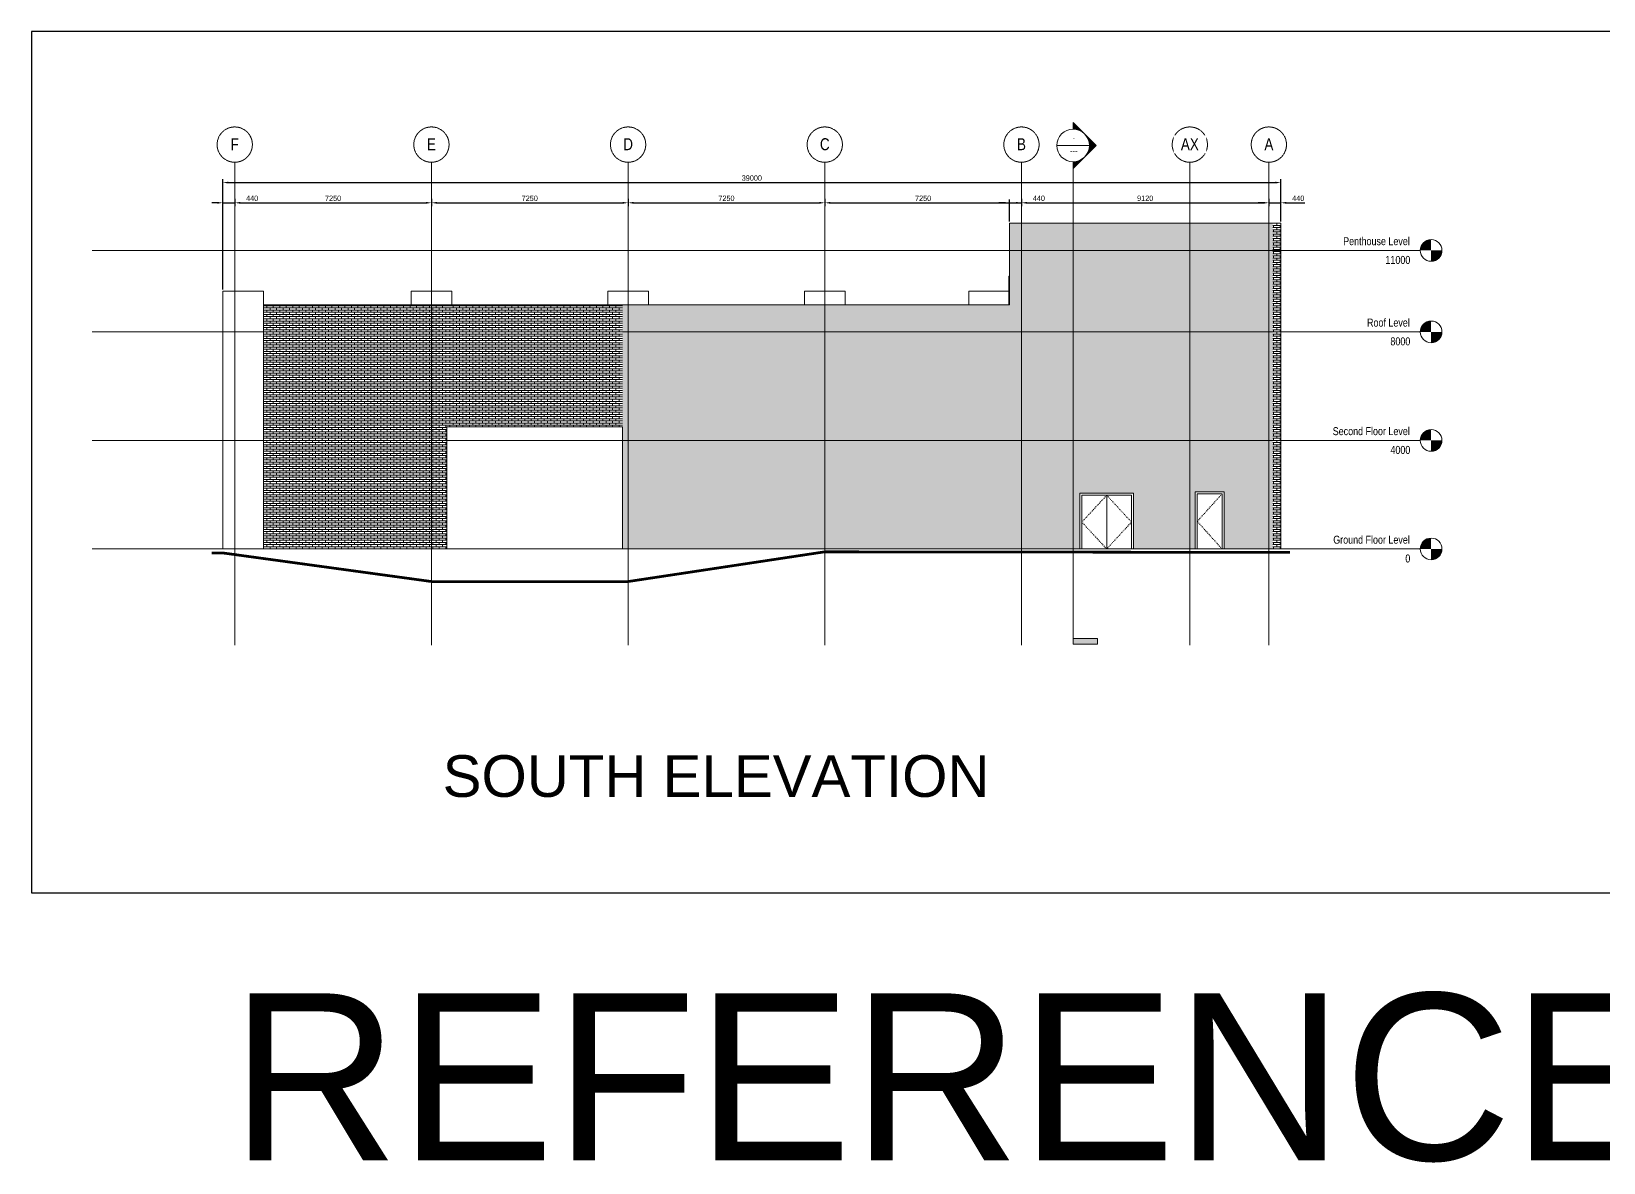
# Model space of a CAD drawing. Header units: millimetres. Extents: x -31954 to 493870, y 99509 to 604061.
# Drawn here: x 109289 to 167241, y 99509 to 141187 of the extents above; entities that cross this region are included whole.
import ezdxf

# ---------------------------------------------------------------- set-up
doc = ezdxf.new("R2010")
doc.units = ezdxf.units.MM
doc.header["$LTSCALE"] = 10
doc.header["$PDMODE"] = 3
doc.header["$PDSIZE"] = 25
doc.linetypes.add('Center', pattern=[2, 1.25, -0.25, 0.25, -0.25])
doc.linetypes.add('Dash', pattern=[6.35, 3.175, -3.175])
for name, color, linetype, lineweight in [('A-ANNOTATIONS', 1, 'Continuous', 9), ('A-DOOR', 1, 'Continuous', 18), ('A-FLOR-LEVL', 6, 'Continuous', 9), ('A-HATCH', 9, 'Continuous', 0), ('A-WALL', 2, 'Continuous', 18), ('C-TOPO', 2, 'Continuous', 9), ('S-GRID', 6, 'Center', 9)]:
    doc.layers.add(name, color=color, linetype=linetype, lineweight=lineweight)
doc.styles.add('Dimension Text', font='arial.ttf', dxfattribs={"width": 0.8})
doc.styles.add('Revit_Arial', font='arial.ttf')
doc.styles.get("Standard").update_dxf_attribs({"font": 'arial.ttf', "width": 0.8})
doc.dimstyles.new('DIM 100', dxfattribs={"dimscale": 100, "dimtxt": 2, "dimasz": 2, "dimexe": 1.25, "dimexo": 0.625, "dimtad": 1, "dimdec": 0, "dimdsep": 46, "dimtxsty": 'Dimension Text', "dimcen": 2.5, "dimadec": 0, "dimazin": 0, "dimtfac": 1, "dimtdec": 0, "dimtmove": 0, "dimatfit": 3, "dimfxl": 1, "dimarcsym": 0})
pattern_1 = [(180, (155194.08, 122117.97), (-1e-14, -80), []), (270, (155194.08, 122117.97), (120, -80), [80, -80])]

# ---------------------------------------------------------------- blocks, each defined once
blk = doc.blocks.new('M_Single-Flush - 0915 x 2032mm-435924-East Elevation')
at = {"layer": 'A-DOOR'}
for p, q in [((17061, 2108), (15994, 2108)), ((15994, 2108), (15994, 0)), ((16070, 0), (16070, 2032)), ((16070, 2032), (16985, 2032)), ((16985, 2032), (16985, 0)), ((17061, 0), (17061, 2108)), ((15994, 0), (16070, 0)), ((16070, 0), (16985, 0)), ((16985, 0), (17061, 0))]:
    blk.add_line(p, q, dxfattribs=at)
at = {"layer": 'A-DOOR', "linetype": 'Dash'}
for p, q in [((16985, 2032), (16070, 1016)), ((16070, 1016), (16985, 0))]:
    blk.add_line(p, q, dxfattribs=at)
blk = doc.blocks.new('M_Double-Flush - 1830 x 1981mm-435820-East Elevation')
at = {"layer": 'A-DOOR'}
for p, q in [((13723, 2057), (11741, 2057)), ((11741, 2057), (11741, 0)), ((11817, 0), (11817, 1981)), ((11817, 1981), (13647, 1981)), ((12732, 0), (12732, 1981)), ((12732, 1981), (12732, 0)), ((13647, 1981), (13647, 0)), ((13723, 0), (13723, 2057)), ((11741, 0), (11817, 0)), ((11817, 0), (12732, 0)), ((12732, 0), (13647, 0)), ((13647, 0), (13723, 0))]:
    blk.add_line(p, q, dxfattribs=at)
at = {"layer": 'A-DOOR', "linetype": 'Dash'}
for p, q in [((12732, 1981), (11817, 990)), ((12732, 1981), (13647, 990)), ((12732, 0), (11817, 990)), ((13647, 990), (12732, 0))]:
    blk.add_line(p, q, dxfattribs=at)
blk = doc.blocks.new('M_Double-Flush - 1830 x 1981mm-453505-East Elevation')
at = {"layer": 'A-DOOR'}
for p, q in [((9125, 9000), (9125, 10057)), ((9125, 10057), (9150, 10057))]:
    blk.add_line(p, q, dxfattribs=at)
blk = doc.blocks.new('Level - M_Level Head - Circle-11120-East Elevation')
at = {"layer": 'A-FLOR-LEVL'}
h = blk.add_hatch(color=256, dxfattribs=at)
edge = h.paths.add_edge_path(flags=0)
edge.add_line((24692, 0), (24292, 0))
edge.add_arc((24692, 0), 400, 90, 180, ccw=False)
edge.add_line((24692, 400), (24692, 0))
h = blk.add_hatch(color=256, dxfattribs=at)
edge = h.paths.add_edge_path(flags=0)
edge.add_line((24692, -400), (24692, 0))
edge.add_line((24692, 0), (25092, 0))
edge.add_arc((24692, 0), 400, 270, 360, ccw=False)
blk.add_circle((24692, 0), 400, dxfattribs=at)
blk = doc.blocks.new('Section - M_Section Tail - Filled-14299-East Elevation')
at = {"layer": 'A-ANNOTATIONS'}
blk.add_hatch(color=256, dxfattribs=at).paths.add_polyline_path([(12395, -3302), (11495, -3302), (11495, -3502), (12395, -3502)], flags=0)
at = {"layer": 'A-ANNOTATIONS', "lineweight": 18}
for p, q in [((11495, -3502), (11495, -3302)), ((11495, -3302), (12395, -3302)), ((12395, -3302), (12395, -3502)), ((12395, -3502), (11495, -3502))]:
    blk.add_line(p, q, dxfattribs=at)
blk = doc.blocks.new('Section - M_Section Head - Filled-1732-East Elevation')
at = {"layer": 'A-ANNOTATIONS'}
h = blk.add_hatch(color=256, dxfattribs=at)
edge = h.paths.add_edge_path(flags=0)
edge.add_line((11495, 15715), (11919, 15291))
edge.add_arc((11495, 14867), 600, 45, 90)
edge.add_line((11495, 15467), (11495, 15715))
h = blk.add_hatch(color=256, dxfattribs=at)
edge = h.paths.add_edge_path(flags=0)
edge.add_line((12343, 14867), (12095, 14867))
edge.add_arc((11495, 14867), 600, 360, 405)
edge.add_line((11919, 15291), (12343, 14867))
h = blk.add_hatch(color=256, dxfattribs=at)
edge = h.paths.add_edge_path(flags=0)
edge.add_line((12343, 14867), (11919, 14443))
edge.add_arc((11495, 14867), 600, 315, 360)
edge.add_line((12095, 14867), (12343, 14867))
h = blk.add_hatch(color=256, dxfattribs=at)
edge = h.paths.add_edge_path(flags=0)
edge.add_line((11495, 14018), (11495, 14267))
edge.add_arc((11495, 14867), 600, 270, 315)
edge.add_line((11919, 14443), (11495, 14018))
at = {"layer": 'A-ANNOTATIONS', "lineweight": 18}
for p, q in [((12343, 14867), (11495, 15715)), ((11495, 15467), (11495, 15715)), ((11495, 15715), (11495, 15467)), ((11919, 15291), (11495, 15715)), ((12343, 14867), (11919, 15291)), ((12343, 14867), (11495, 14018)), ((11919, 14443), (12343, 14867)), ((12095, 14867), (12343, 14867)), ((12343, 14867), (12095, 14867)), ((11495, 14018), (11919, 14443)), ((11495, 14267), (11495, 14018)), ((11495, 14267), (11495, 14018))]:
    blk.add_line(p, q, dxfattribs=at)
for start, end in [(90, 270), (270, 90), (45, 90), (360, 45), (315, 360), (270, 315)]:
    blk.add_arc((11495, 14867), 600, start, end, dxfattribs=at)
blk = doc.blocks.new('Grid - M_Grid Head - Circle-10837-East Elevation')
at = {"layer": 'S-GRID'}
blk.add_circle((18710, 14900), 650, dxfattribs=at)
blk = doc.blocks.new('*D288')
at = {"layer": 'A-ANNOTATIONS', "lineweight": -2, "transparency": 16777216}
for p, q in [((154704, 134873), (154504, 134873)), ((154904, 135023), (154904, 134748)), ((154904, 134873), (155344, 134873)), ((155344, 134180), (155344, 134998)), ((155544, 134873), (156228, 134873))]:
    blk.add_line(p, q, dxfattribs=at)
at = {"layer": 'A-ANNOTATIONS', "transparency": 16777216}
for points in [[(154704, 134906), (154704, 134840), (154904, 134873)], [(155544, 134906), (155544, 134840), (155344, 134873)]]:
    blk.add_solid(points, dxfattribs=at)
at = {"layer": 'Defpoints', "color": 0, "transparency": 16777216}
for p in [(154904, 135085), (155344, 134873), (155344, 134118)]:
    blk.add_point(p, dxfattribs=at)
at = {"layer": 'A-ANNOTATIONS', "transparency": 16777216, "insert": (155986, 135038), "char_height": 200, "attachment_point": 5, "style": 'Dimension Text'}
blk.add_mtext('440', dxfattribs=at)
blk = doc.blocks.new('*D289')
at = {"layer": 'A-ANNOTATIONS', "lineweight": -2, "transparency": 16777216}
for p, q in [((145784, 135023), (145784, 134748)), ((145984, 134873), (154704, 134873)), ((154904, 135023), (154904, 134748))]:
    blk.add_line(p, q, dxfattribs=at)
at = {"layer": 'A-ANNOTATIONS', "transparency": 16777216}
for points in [[(145984, 134906), (145984, 134840), (145784, 134873)], [(154704, 134906), (154704, 134840), (154904, 134873)]]:
    blk.add_solid(points, dxfattribs=at)
at = {"layer": 'Defpoints', "color": 0, "transparency": 16777216}
for p in [(145784, 135085), (154904, 135085), (154904, 134873)]:
    blk.add_point(p, dxfattribs=at)
at = {"layer": 'A-ANNOTATIONS', "transparency": 16777216, "insert": (150344, 135038), "char_height": 200, "attachment_point": 5, "style": 'Dimension Text'}
blk.add_mtext('9120', dxfattribs=at)
blk = doc.blocks.new('*D290')
at = {"layer": 'A-ANNOTATIONS', "lineweight": -2, "transparency": 16777216}
for p, q in [((145144, 134873), (144944, 134873)), ((145344, 134180), (145344, 134998)), ((145344, 134873), (145784, 134873)), ((145784, 135023), (145784, 134748)), ((145984, 134873), (146668, 134873))]:
    blk.add_line(p, q, dxfattribs=at)
at = {"layer": 'A-ANNOTATIONS', "transparency": 16777216}
for points in [[(145144, 134906), (145144, 134840), (145344, 134873)], [(145984, 134906), (145984, 134840), (145784, 134873)]]:
    blk.add_solid(points, dxfattribs=at)
at = {"layer": 'Defpoints', "color": 0, "transparency": 16777216}
for p in [(145784, 135085), (145784, 134873), (145344, 134118)]:
    blk.add_point(p, dxfattribs=at)
at = {"layer": 'A-ANNOTATIONS', "transparency": 16777216, "insert": (146426, 135038), "char_height": 200, "attachment_point": 5, "style": 'Dimension Text'}
blk.add_mtext('440', dxfattribs=at)
blk = doc.blocks.new('*D291')
at = {"layer": 'A-ANNOTATIONS', "lineweight": -2, "transparency": 16777216}
for p, q in [((138534, 135023), (138534, 134748)), ((138734, 134873), (145584, 134873)), ((145784, 135023), (145784, 134748))]:
    blk.add_line(p, q, dxfattribs=at)
at = {"layer": 'A-ANNOTATIONS', "transparency": 16777216}
for points in [[(138734, 134906), (138734, 134840), (138534, 134873)], [(145584, 134906), (145584, 134840), (145784, 134873)]]:
    blk.add_solid(points, dxfattribs=at)
at = {"layer": 'Defpoints', "color": 0, "transparency": 16777216}
for p in [(138534, 135085), (145784, 135085), (145784, 134873)]:
    blk.add_point(p, dxfattribs=at)
at = {"layer": 'A-ANNOTATIONS', "transparency": 16777216, "insert": (142159, 135038), "char_height": 200, "attachment_point": 5, "style": 'Dimension Text'}
blk.add_mtext('7250', dxfattribs=at)
blk = doc.blocks.new('*D292')
at = {"layer": 'A-ANNOTATIONS', "lineweight": -2, "transparency": 16777216}
for p, q in [((131284, 135023), (131284, 134748)), ((131484, 134873), (138334, 134873)), ((138534, 135023), (138534, 134748))]:
    blk.add_line(p, q, dxfattribs=at)
at = {"layer": 'A-ANNOTATIONS', "transparency": 16777216}
for points in [[(131484, 134906), (131484, 134840), (131284, 134873)], [(138334, 134906), (138334, 134840), (138534, 134873)]]:
    blk.add_solid(points, dxfattribs=at)
at = {"layer": 'Defpoints', "color": 0, "transparency": 16777216}
for p in [(131284, 135085), (138534, 135085), (138534, 134873)]:
    blk.add_point(p, dxfattribs=at)
at = {"layer": 'A-ANNOTATIONS', "transparency": 16777216, "insert": (134909, 135038), "char_height": 200, "attachment_point": 5, "style": 'Dimension Text'}
blk.add_mtext('7250', dxfattribs=at)
blk = doc.blocks.new('*D293')
at = {"layer": 'A-ANNOTATIONS', "lineweight": -2, "transparency": 16777216}
for p, q in [((124034, 135023), (124034, 134748)), ((124234, 134873), (131084, 134873)), ((131284, 135023), (131284, 134748))]:
    blk.add_line(p, q, dxfattribs=at)
at = {"layer": 'A-ANNOTATIONS', "transparency": 16777216}
for points in [[(124234, 134906), (124234, 134840), (124034, 134873)], [(131084, 134906), (131084, 134840), (131284, 134873)]]:
    blk.add_solid(points, dxfattribs=at)
at = {"layer": 'Defpoints', "color": 0, "transparency": 16777216}
for p in [(124034, 135085), (131284, 135085), (131284, 134873)]:
    blk.add_point(p, dxfattribs=at)
at = {"layer": 'A-ANNOTATIONS', "transparency": 16777216, "insert": (127659, 135038), "char_height": 200, "attachment_point": 5, "style": 'Dimension Text'}
blk.add_mtext('7250', dxfattribs=at)
blk = doc.blocks.new('*D294')
at = {"layer": 'A-ANNOTATIONS', "lineweight": -2, "transparency": 16777216}
for p, q in [((116784, 135023), (116784, 134748)), ((116984, 134873), (123834, 134873)), ((124034, 135023), (124034, 134748))]:
    blk.add_line(p, q, dxfattribs=at)
at = {"layer": 'A-ANNOTATIONS', "transparency": 16777216}
for points in [[(116984, 134906), (116984, 134840), (116784, 134873)], [(123834, 134906), (123834, 134840), (124034, 134873)]]:
    blk.add_solid(points, dxfattribs=at)
at = {"layer": 'Defpoints', "color": 0, "transparency": 16777216}
for p in [(116784, 135085), (124034, 135085), (124034, 134873)]:
    blk.add_point(p, dxfattribs=at)
at = {"layer": 'A-ANNOTATIONS', "transparency": 16777216, "insert": (120409, 135038), "char_height": 200, "attachment_point": 5, "style": 'Dimension Text'}
blk.add_mtext('7250', dxfattribs=at)
blk = doc.blocks.new('*D295')
at = {"layer": 'A-ANNOTATIONS', "lineweight": -2, "transparency": 16777216}
for p, q in [((116144, 134873), (115944, 134873)), ((116344, 131680), (116344, 134998)), ((116344, 134873), (116784, 134873)), ((116784, 135023), (116784, 134748)), ((116984, 134873), (117668, 134873))]:
    blk.add_line(p, q, dxfattribs=at)
at = {"layer": 'A-ANNOTATIONS', "transparency": 16777216}
for points in [[(116144, 134906), (116144, 134840), (116344, 134873)], [(116984, 134906), (116984, 134840), (116784, 134873)]]:
    blk.add_solid(points, dxfattribs=at)
at = {"layer": 'Defpoints', "color": 0, "transparency": 16777216}
for p in [(116784, 135085), (116784, 134873), (116344, 131618)]:
    blk.add_point(p, dxfattribs=at)
at = {"layer": 'A-ANNOTATIONS', "transparency": 16777216, "insert": (117426, 135038), "char_height": 200, "attachment_point": 5, "style": 'Dimension Text'}
blk.add_mtext('440', dxfattribs=at)
blk = doc.blocks.new('*D296')
at = {"layer": 'A-ANNOTATIONS', "lineweight": -2, "transparency": 16777216}
for p, q in [((116344, 131680), (116344, 135744)), ((116544, 135619), (155144, 135619)), ((155344, 134180), (155344, 135744))]:
    blk.add_line(p, q, dxfattribs=at)
at = {"layer": 'A-ANNOTATIONS', "transparency": 16777216}
for points in [[(116544, 135652), (116544, 135586), (116344, 135619)], [(155144, 135652), (155144, 135586), (155344, 135619)]]:
    blk.add_solid(points, dxfattribs=at)
at = {"layer": 'Defpoints', "color": 0, "transparency": 16777216}
for p in [(155344, 135619), (155344, 134118), (116344, 131618)]:
    blk.add_point(p, dxfattribs=at)
at = {"layer": 'A-ANNOTATIONS', "transparency": 16777216, "insert": (135844, 135784), "char_height": 200, "attachment_point": 5, "style": 'Dimension Text'}
blk.add_mtext('39000', dxfattribs=at)

msp = doc.modelspace()

# ---------------------------------------------------------------- hatches: boundary and pattern name
at = {"layer": 'A-HATCH'}
h = msp.add_hatch(dxfattribs=at)
h.set_pattern_fill('FP_3', color=256, style=0, pattern_type=2)
h.set_pattern_definition(pattern_1)
h.paths.add_polyline_path([(145494.1, 122118), (147934.7, 122118), (147934.7, 124175), (149916.7, 124175), (149916.7, 122118), (152188.1, 122118), (152188.1, 124226), (153255.1, 124226), (153255.1, 122118), (155044.1, 122118), (155044.1, 134118), (145344.1, 134118), (145344.1, 130468), (145494.1, 130468), (145494.1, 123299.5)], flags=0)
h = msp.add_hatch(dxfattribs=at)
h.set_pattern_fill('FP_3', color=256, style=0, pattern_type=2)
h.set_pattern_definition(pattern_1)
h.paths.add_polyline_path([(155344.1, 122118), (155344.1, 134118), (155044.1, 134118), (155044.1, 122118)], flags=0)
h = msp.add_hatch(dxfattribs=at)
h.set_pattern_fill('FP_4', color=256, style=0, pattern_type=2)
h.set_pattern_definition([(0, (117844.08, 122117.97), (0, 80), []), (90, (117844.08, 122117.97), (-120, 80), [80, -80])])
h.paths.add_polyline_path([(124596.6, 122118), (124604.2, 122118), (124604.2, 131118), (117844.1, 131118), (117844.1, 122118), (123189.2, 122118)])
h = msp.add_hatch(dxfattribs=at)
h.set_pattern_fill('FP_2', color=256, style=0, pattern_type=2)
h.set_pattern_definition([(180, (131073.91, 126117.97), (-1e-14, -80), []), (270, (131073.91, 126117.97), (120, -80), [80, -80])])
h.paths.add_polyline_path([(124604.2, 126618), (131073.9, 126618), (131073.9, 131118), (124604.2, 131118), (124604.2, 128269.7)], flags=0)
h = msp.add_hatch(dxfattribs=at)
h.set_pattern_fill('FP_5', color=256, style=0, pattern_type=2)
h.set_pattern_definition([(180, (145494.08, 122117.97), (-1e-14, -80), []), (270, (145494.08, 122117.97), (120, -80), [80, -80])])
h.paths.add_polyline_path([(140077.7, 122118), (145494.1, 122118), (145494.1, 130468), (145344.1, 130468), (145344.1, 131118), (131073.9, 131118), (131073.9, 122118), (138670.3, 122118)], flags=0)

# ---------------------------------------------------------------- linework, layer by layer
at = {"layer": 'A-ANNOTATIONS', "lineweight": 18}
msp.add_line((147088.5, 136984.8), (148288.5, 136984.8), dxfattribs=at)
at = {"layer": 'A-ANNOTATIONS'}
msp.add_line((147688.5, 136384.8), (147688.5, 118815.7), dxfattribs=at)
at = {"layer": 'A-WALL'}
for p, q in [((155344.1, 134118), (145344.1, 134118)), ((145344.1, 134118), (145344.1, 131118)), ((155344.1, 134118), (155344.1, 122118)), ((117844.1, 131618), (116344.1, 131618)), ((116344.1, 131618), (116344.1, 122118)), ((117844.1, 122118), (117844.1, 131618)), ((124784.1, 131618), (123284.1, 131618)), ((123284.1, 131618), (123284.1, 131118)), ((124784.1, 131118), (124784.1, 131618)), ((132034.1, 131618), (130534.1, 131618)), ((130534.1, 131618), (130534.1, 131118)), ((132034.1, 131118), (132034.1, 131618)), ((139284.1, 131618), (137784.1, 131618)), ((137784.1, 131618), (137784.1, 131118)), ((139284.1, 131118), (139284.1, 131618)), ((145319.1, 131618), (143844.1, 131618)), ((143844.1, 131618), (143844.1, 131118)), ((145344.1, 131118), (117844.1, 131118)), ((124604.2, 122118), (124604.2, 126618)), ((124604.2, 126618), (131073.9, 126618)), ((131073.9, 122118), (131073.9, 126618)), ((116344.1, 122118), (147934.7, 122118)), ((149916.7, 122118), (152188.1, 122118)), ((153255.1, 122118), (155344.1, 122118))]:
    msp.add_line(p, q, dxfattribs=at)
at = {"layer": 'S-GRID'}
for p, q in [((116784.1, 118568), (116784.1, 136368)), ((124034.1, 118568), (124034.1, 136368)), ((131284.1, 118568), (131284.1, 136368)), ((138534.1, 118568), (138534.1, 136368)), ((145784.1, 118568), (145784.1, 136368)), ((151990.9, 118568), (151990.9, 136368)), ((154904.1, 118568), (154904.1, 136368))]:
    msp.add_line(p, q, dxfattribs=at)

# ---------------------------------------------------------------- block references
at = {"layer": 'A-ANNOTATIONS', "lineweight": 18}
for name in ['Section - M_Section Head - Filled-1732-East Elevation', 'Section - M_Section Tail - Filled-14299-East Elevation']:
    msp.add_blockref(name, (136193.6, 122118), dxfattribs=at)
at = {"layer": 'A-DOOR'}
for name in ['M_Double-Flush - 1830 x 1981mm-453505-East Elevation', 'M_Double-Flush - 1830 x 1981mm-435820-East Elevation', 'M_Single-Flush - 0915 x 2032mm-435924-East Elevation']:
    msp.add_blockref(name, (136193.6, 122118), dxfattribs=at)
at = {"layer": 'A-FLOR-LEVL'}
for p in [(136193.6, 133118), (136193.6, 130118), (136193.6, 126118), (136193.6, 122118)]:
    msp.add_blockref('Level - M_Level Head - Circle-11120-East Elevation', p, dxfattribs=at)
at = {"layer": 'S-GRID'}
for p in [(98073.6, 122118), (105323.6, 122118), (112573.6, 122118), (119823.6, 122118), (127073.6, 122118), (133280.4, 122118), (136193.6, 122118)]:
    msp.add_blockref('Grid - M_Grid Head - Circle-10837-East Elevation', p, dxfattribs=at)

# ---------------------------------------------------------------- texts
at = {"layer": 'A-ANNOTATIONS', "char_height": 196.707, "attachment_point": 2, "line_spacing_factor": 0.938532}
for s, insert, width in [('\\fArial|b0|i0|c0|p34|;---', (147713.3, 136876.7), 323.979), ('\\fArial|b0|i0|c0|p34|;-', (147713.3, 137375.6), 107.993)]:
    msp.add_mtext(s, dxfattribs=dict(at, insert=insert, width=width))
at = {"layer": 'A-FLOR-LEVL', "char_height": 295.06, "attachment_point": 3, "line_spacing_factor": 0.938532, "bg_fill": 3, "box_fill_scale": 1.25, "bg_fill_color": 0, "bg_fill_transparency": 0}
for s, insert, width in [('\\fArial|b0|i0|c0|p34|;Penthouse Level', (160098.5, 133606.6), 3664.439), ('\\fArial|b0|i0|c0|p34|;Roof Level', (160098.5, 130606.6), 2350.569), ('\\fArial|b0|i0|c0|p34|;Second Floor Level', (160098.5, 126606.6), 4233.183), ('\\fArial|b0|i0|c0|p34|;Ground Floor Level', (160098.5, 122606.6), 4204.386)]:
    msp.add_mtext(s, dxfattribs=dict(at, insert=insert, width=width))
at = {"layer": 'Defpoints', "style": 'Revit_Arial'}
for s, height, p in [('SOUTH ELEVATION', 1536.77, (124447, 112982.4)), ('REFERENCE ARCHITECTURAL ELEVATIONS AND SECTIONS', 6147.081, (116628.1, 99596.6))]:
    msp.add_text(s, height=height, dxfattribs=at).set_placement(p)

# ---------------------------------------------------------------- dimensions: what is measured, and where the dimension line sits
at = {"layer": 'A-ANNOTATIONS'}
for base, p1, p2, picture, middle in [((155344.1, 135619), (116344.1, 131618), (155344.1, 134118), '*D296', (135844.1, 135783.7)), ((116784.1, 134872.9), (116344.1, 131618), (116784.1, 135085), '*D295', (117426.3, 135037.5)), ((124034.1, 134872.9), (116784.1, 135085), (124034.1, 135085), '*D294', (120409.1, 135037.5)), ((131284.1, 134872.9), (124034.1, 135085), (131284.1, 135085), '*D293', (127659.1, 135037.5)), ((138534.1, 134872.9), (131284.1, 135085), (138534.1, 135085), '*D292', (134909.1, 135037.5)), ((145784.1, 134872.9), (138534.1, 135085), (145784.1, 135085), '*D291', (142159.1, 135037.5)), ((145784.1, 134872.9), (145344.1, 134118), (145784.1, 135085), '*D290', (146426.3, 135037.5)), ((154904.1, 134872.9), (145784.1, 135085), (154904.1, 135085), '*D289', (150344.1, 135037.5)), ((155344.1, 134872.9), (154904.1, 135085), (155344.1, 134118), '*D288', (155986.3, 135037.5))]:
    dim = msp.add_linear_dim(base=base, p1=p1, p2=p2, dimstyle='DIM 100', dxfattribs=at)
    dim.commit()
    dim.dimension.update_dxf_attribs({"geometry": picture, "text_midpoint": middle})

# ---------------------------------------------------------------- next in the draw order: linework, layer by layer
at = {"layer": 'C-TOPO', "const_width": 100}
msp.add_lwpolyline([(115928.6, 121968), (116369.1, 121968), (124034.1, 120918), (131284.1, 120918), (138534.1, 122013.2), (155684.9, 121992.2)], dxfattribs=at)

# ---------------------------------------------------------------- next in the draw order: texts
at = {"layer": 'A-FLOR-LEVL', "char_height": 295.06, "attachment_point": 3, "line_spacing_factor": 0.938532, "bg_fill": 3, "box_fill_scale": 1.25, "bg_fill_color": 0, "bg_fill_transparency": 0}
for s, insert, width in [('\\fArial|b0|i0|c0|p34|;11000', (160117.3, 132915.4), 1367.865), ('\\fArial|b0|i0|c0|p34|;8000', (160117.3, 129915.4), 1094.292), ('\\fArial|b0|i0|c0|p34|;4000', (160117.3, 125915.4), 1094.292), ('\\fArial|b0|i0|c0|p34|;0', (160117.3, 121915.4), 273.573)]:
    msp.add_mtext(s, dxfattribs=dict(at, insert=insert, width=width))
at = {"layer": 'S-GRID', "char_height": 442.59, "attachment_point": 2, "line_spacing_factor": 0.938532, "bg_fill": 3, "box_fill_scale": 1.25, "bg_fill_color": 0, "bg_fill_transparency": 0}
for s, insert, width in [('\\fArial|b0|i0|c0|p34|;F', (116784, 137253.8), 448.156), ('\\fArial|b0|i0|c0|p34|;E', (124034, 137253.8), 491.352), ('\\fArial|b0|i0|c0|p34|;D', (131284, 137253.8), 529.148), ('\\fArial|b0|i0|c0|p34|;C', (138534, 137253.8), 529.148), ('\\fArial|b0|i0|c0|p34|;B', (145784, 137253.8), 491.352), ('\\fArial|b0|i0|c0|p34|;AX', (151990.7, 137253.8), 982.703), ('\\fArial|b0|i0|c0|p34|;A', (154904, 137253.8), 491.352)]:
    msp.add_mtext(s, dxfattribs=dict(at, insert=insert, width=width))

# ---------------------------------------------------------------- next in the draw order: linework, layer by layer
at = {"layer": 'A-FLOR-LEVL', "linetype": 'Center'}
for p, q in [((111533.7, 133118), (160485.7, 133118)), ((111533.7, 130118), (160485.7, 130118)), ((111533.7, 126118), (160485.7, 126118)), ((111533.7, 122118), (160485.7, 122118))]:
    msp.add_line(p, q, dxfattribs=at)
at = {"layer": 'Defpoints'}
msp.add_lwpolyline([(109289.5, 109446.5), (439620.4, 109446.5), (439620.4, 141187.1), (109289.5, 141187.1)], close=True, dxfattribs=at)

doc.saveas('drawing.dxf')
